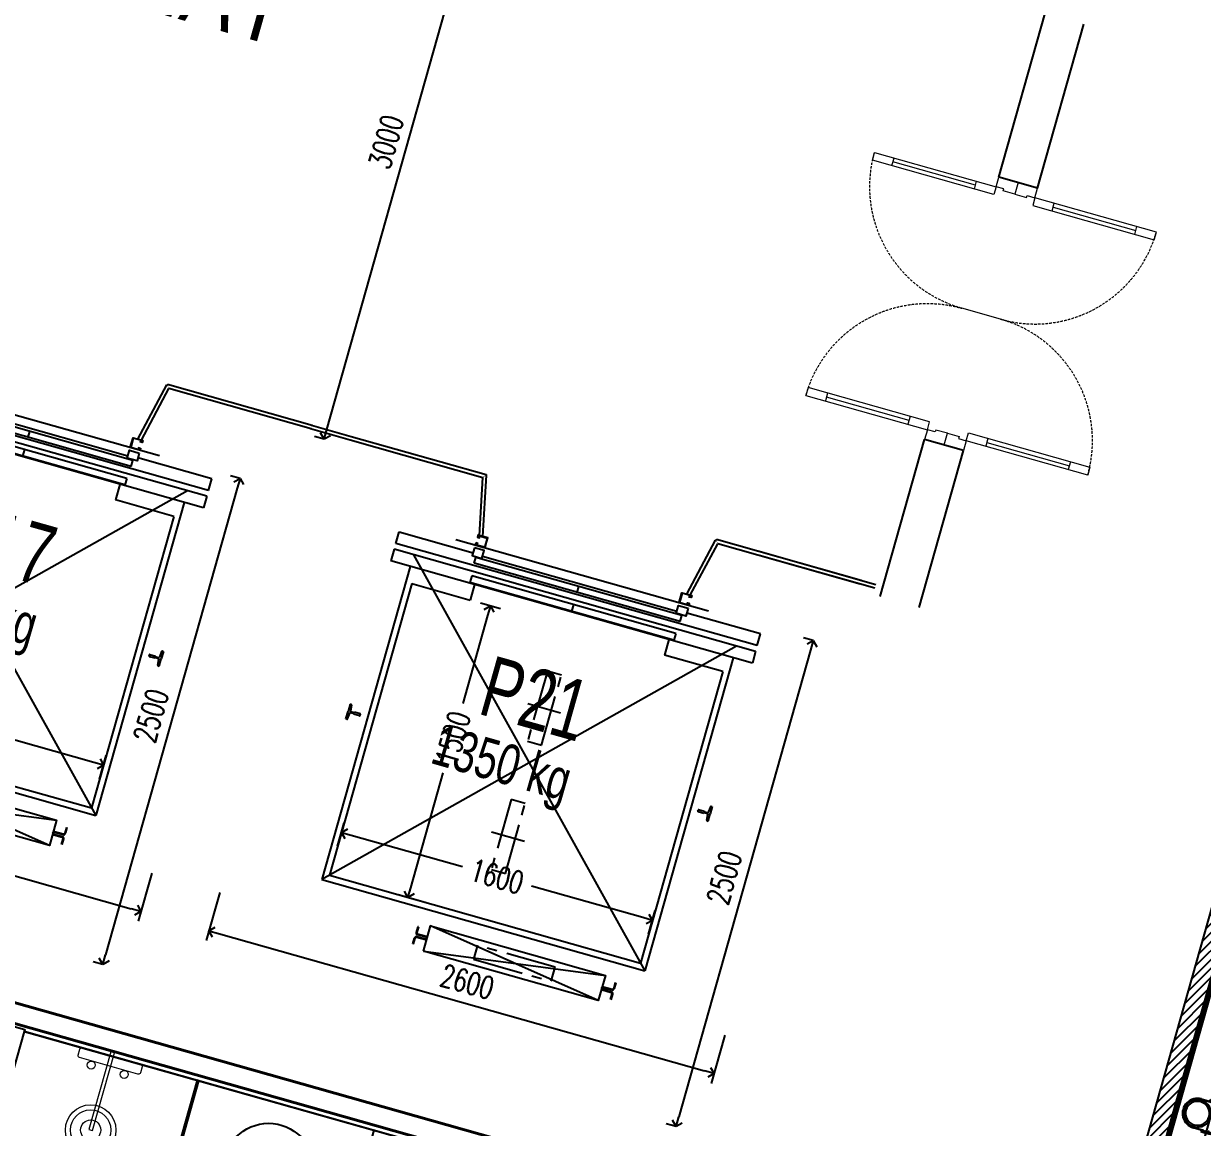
# Model space of a CAD drawing. Header units: millimetres. Extents: x -361675616 to 361246347, y -284141842 to 284396604.
# Drawn here: x -53049 to -47211, y 92814 to 98277 of the extents above; entities that cross this region are included whole.
import ezdxf
from ezdxf.enums import TextEntityAlignment as Align
from ezdxf.xclip import XClip

# ---------------------------------------------------------------- set-up
doc = ezdxf.new("R2010")
doc.units = ezdxf.units.MM
doc.header["$LTSCALE"] = 100
doc.header["$MEASUREMENT"] = 0
doc.header["$XCLIPFRAME"] = 0
for name, pattern in [('CENTERX2', [4, 2.5, -0.5, 0.5, -0.5]), ('HIDDEN', [0.375, 0.25, -0.125]), ('PHANTOMX2', [5, 2.5, -0.5, 0.5, -0.5, 0.5, -0.5]), ('Xref_NT1+NT2_MBDV Cot vach_220729$0$HIDDEN2', [0.1875, 0.125, -0.0625])]:
    doc.linetypes.add(name, pattern=pattern)
for name, color, linetype in [('1-CAPLANH', 4, 'Continuous'), ('1-Chu thich', 4, 'Continuous'), ('A-_FURN----_E-_N', 251, 'Continuous'), ('A-ANNO-ROOM', 50, 'Continuous'), ('dien tich thong thuy', 3, 'Continuous'), ('IDEA - dim', 251, 'Continuous'), ('KT-Net manh', 139, 'Continuous'), ('KT-Noi that', 32, 'Continuous'), ('NDT Cap nuoc', 4, 'Continuous'), ('Xref_NT1+NT2 Cot vach HIGH$0$KT-Text', 7, 'Continuous'), ('Xref_NT1+NT2_MBDV Cot vach_220729$0$KT-Net manh', 139, 'Continuous'), ('Xref_NT1+NT2_MBDV Cot vach_220729$0$KT-Text', 7, 'Continuous'), ('Xref_NT1+NT2_MBDV Cot vach_220729$0$KT-Tuong', 1, 'Continuous'), ('Xref_ST_MBDV Cot vach 30.7.2022$0$KT-Text', 7, 'Continuous')]:
    doc.layers.add(name, color=color, linetype=linetype)
for name, color, linetype, lineweight in [('A-NoiThat', 39, 'Continuous', 13), ('KT-Kich thuoc', 159, 'Continuous', 18), ('KT-Net cat', 1, 'Continuous', 40), ('Xref_NT1+NT2_MBDV Cot vach_220729$0$CUA', 37, 'Continuous', 13), ('Xref_NT1+NT2_MBDV Cot vach_220729$0$KT-Kich thuoc', 159, 'Continuous', 18)]:
    doc.layers.add(name, color=color, linetype=linetype, lineweight=lineweight)
doc.styles.add('220126_HDN_HBA typical plan$0$211210_HDN_HBA_TYPICAL PLAN CORE OPT 1$0$HBA-Text', font='GOTHIC.TTF')
doc.styles.add('DIM', font='vnsimli.shx', dxfattribs={"width": 0.7})
doc.styles.add('Xref_NT1+NT2 Cot vach HIGH$0$Arial', font='arial.ttf', dxfattribs={"width": 0.7})
doc.styles.add('Xref_NT1+NT2_MBDV Cot vach_220729$0$Arial', font='arial.ttf', dxfattribs={"width": 0.7})
doc.styles.add('Xref_NT1+NT2_MBDV Cot vach_220729$0$xref.N.Cot vach tang N2$0$DIM', font='vnsimli.shx', dxfattribs={"width": 0.7})
doc.dimstyles.new('CCU 1-100 A1', dxfattribs={"dimscale": 100, "dimtxt": 2.2, "dimasz": 1, "dimexe": 1, "dimexo": 0, "dimgap": 1, "dimtad": 1, "dimdec": 0, "dimdsep": 46, "dimtxsty": 'DIM', "dimblk1": 'ARCHTICK', "dimblk2": 'ARCHTICK', "dimsah": 1, "dimcen": 0, "dimdle": 1, "dimclrd": 256, "dimclre": 256, "dimclrt": 31, "dimadec": 0, "dimazin": 0, "dimtfac": 1, "dimtdec": 0, "dimtix": 1, "dimtmove": 2, "dimatfit": 3, "dimldrblk": 'ARCHTICK', "dimfxl": 8, "dimtolj": 1, "dimarcsym": 0})
doc.dimstyles.new('Xref_NT1+NT2_MBDV Cot vach_220729$0$xref.N.Cot vach tang N2$0$CCU 1-100 A1', dxfattribs={"dimscale": 100, "dimtxt": 2.2, "dimasz": 1, "dimexe": 1, "dimexo": 0, "dimgap": 1, "dimtad": 1, "dimdec": 0, "dimdsep": 46, "dimtxsty": 'Xref_NT1+NT2_MBDV Cot vach_220729$0$xref.N.Cot vach tang N2$0$DIM', "dimblk1": 'Xref_NT1+NT2_MBDV Cot vach_220729$0$xref.N.Cot vach tang N2$0$_ARCHTICK', "dimblk2": 'Xref_NT1+NT2_MBDV Cot vach_220729$0$xref.N.Cot vach tang N2$0$_ARCHTICK', "dimsah": 1, "dimcen": 0, "dimdle": 1, "dimclrd": 256, "dimclre": 256, "dimclrt": 31, "dimadec": 0, "dimazin": 0, "dimtfac": 1, "dimtdec": 0, "dimtix": 1, "dimtmove": 2, "dimatfit": 3, "dimldrblk": 'Xref_NT1+NT2_MBDV Cot vach_220729$0$xref.N.Cot vach tang N2$0$_ARCHTICK', "dimfxl": 8, "dimtolj": 1, "dimarcsym": 0})

# ---------------------------------------------------------------- blocks, each defined once
blk = doc.blocks.new('*U103')
for p, q in [((-1260, -100), (-1300, -100)), ((-1280, -100), (-1280, -525)), ((-90, -100), (-50, -100)), ((-70, -100), (-70, -525)), ((-1260, -525), (-1300, -525)), ((-90, -525), (-50, -525))]:
    blk.add_line(p, q)
for points in [[(-1350, 100), (-1290, 100), (-1290, 40), (-1300, 40), (-1300, 0), (-1350, 0)], [(0, 100), (-60, 100), (-60, 40), (-50, 40), (-50, 0), (0, 0)], [(-1300, 0), (-1260, 0), (-1260, -625), (-1300, -625)], [(-50, 0), (-90, 0), (-90, -625), (-50, -625)]]:
    blk.add_lwpolyline(points, close=True)
at = {"linetype": 'Xref_NT1+NT2_MBDV Cot vach_220729$0$HIDDEN2'}
for centre, start, end in [((-1300, 0), 270.00004, 0), ((-50, 0), 180, 269.99996)]:
    blk.add_arc(centre, 625, start, end, dxfattribs=at)
blk = doc.blocks.new('ong thoat xi')
at = {"layer": '1-Chu thich', "color": 40, "linetype": 'ByBlock'}
for p, q in [((-75.4, 61.7), (-75.4, 65.3)), ((-65.8, 66.9), (-73.8, 66.9)), ((-65.7, 60.2), (-73.8, 60.2)), ((-65.8, 67.4), (-65.8, 59.5)), ((-65.5, 68.7), (-61.8, 68.7)), ((-65.5, 66.1), (-61.9, 66.1)), ((-65.5, 60.8), (-61.9, 60.8)), ((-65.5, 58.2), (-61.8, 58.2)), ((-60.7, 70.1), (-61.5, 70.1)), ((-60.7, 70.1), (-61.5, 70.1)), ((-61.5, 70.1), (-61.5, 56.8)), ((-60.7, 56.8), (-61.5, 56.8)), ((-60.7, 70.1), (-60.7, 56.8)), ((-54.9, 70.1), (-54.1, 70.1)), ((-54.9, 70.1), (-54.9, 56.8)), ((-54.9, 70.1), (-54.1, 70.1)), ((-54.9, 56.8), (-54.1, 56.8)), ((-54.1, 70.1), (-54.1, 56.8)), ((-50.1, 68.7), (-53.8, 68.7)), ((-50.1, 58.2), (-53.8, 58.2)), ((-50.1, 66.1), (-53.7, 66.1)), ((-50.1, 60.8), (-53.7, 60.8)), ((-49.8, 67.4), (-49.8, 59.5)), ((-32.7, 66.9), (-49.8, 66.9)), ((-29.1, 60), (-49.8, 60)), ((1.7, 60), (-41.2, 60)), ((-41.2, 57.9), (-41.2, 60)), ((-41.2, 57.9), (-41.2, 60)), ((-41.2, 57.9), (-41.2, 60)), ((1.7, 57.9), (-41.2, 57.9)), ((-32.7, 60), (-32.7, 66.9)), ((-75.4, -61.9), (-75.4, -65.5)), ((-65.7, -60.4), (-73.8, -60.4)), ((-65.8, -67.1), (-73.8, -67.1)), ((-65.8, -67.6), (-65.8, -59.7)), ((-65.5, -58.4), (-61.8, -58.4)), ((-65.5, -61), (-61.9, -61)), ((-65.5, -66.3), (-61.9, -66.3)), ((-65.5, -68.9), (-61.8, -68.9)), ((-60.7, -57), (-61.5, -57)), ((-61.5, -70.3), (-61.5, -57)), ((-60.7, -70.3), (-61.5, -70.3)), ((-60.7, -70.3), (-61.5, -70.3)), ((-60.7, -70.3), (-60.7, -57)), ((-54.9, -70.3), (-54.9, -57)), ((-54.9, -57), (-54.1, -57)), ((-54.9, -70.3), (-54.1, -70.3)), ((-54.9, -70.3), (-54.1, -70.3)), ((-54.1, -70.3), (-54.1, -57)), ((-50.1, -58.4), (-53.8, -58.4)), ((-50.1, -68.9), (-53.8, -68.9)), ((-50.1, -61), (-53.7, -61)), ((-50.1, -66.3), (-53.7, -66.3)), ((-49.8, -67.6), (-49.8, -59.7)), ((-30.9, -60.2), (-49.8, -60.2)), ((-34.5, -67.1), (-49.8, -67.1)), ((1.7, -58.2), (-41.2, -58.2)), ((-41.2, -58.2), (-41.2, -60.2)), ((-41.2, -58.2), (-41.2, -60.2)), ((1.7, -60.2), (-41.2, -60.2)), ((-34.5, -60.2), (-34.5, -67.1))]:
    blk.add_line(p, q, dxfattribs=at)
for centre, major_axis, start_param, end_param in [((-73.8, 65.3), (1.13, 1.13), 0.811456, 2.360542), ((-73.8, 61.7), (1.1, 1.1), 2.356194, 3.926991), ((-63.4, 67.4), (1.7, -1.7), 3.370391, 4.48359), ((-55.8, 63.4), (7.09, -7.09), 3.657341, 4.196641), ((-63.4, 59.5), (1.7, -1.7), 3.370391, 4.48359), ((-63.9, 67.4), (1.7, -1.7), 0.228799, 1.341997), ((-63.9, 67.4), (1.7, -1.7), 0.228799, 1.341997), ((-71.5, 63.4), (7.09, -7.09), 0.515748, 1.055048), ((-71.5, 63.4), (7.09, -7.09), 0.515748, 1.055048), ((-63.9, 59.5), (1.7, -1.7), 0.228799, 1.341997), ((-63.9, 59.5), (1.7, -1.7), 0.228799, 1.341997), ((-51.7, 67.4), (1.7, 1.7), 1.799595, 2.912794), ((-51.7, 67.4), (1.7, -1.7), 3.370391, 4.48359), ((-44.1, 63.4), (7.09, 7.09), 2.086544, 2.625845), ((-44.1, 63.4), (7.09, 7.09), 2.086544, 2.625845), ((-51.7, 59.5), (1.7, 1.7), 1.799595, 2.912794), ((-51.7, 59.5), (1.7, 1.7), 1.799595, 2.912794), ((-52.2, 67.4), (1.7, -1.7), 0.228799, 1.341997), ((-59.8, 63.4), (7.09, 7.09), -1.055048, -0.515748), ((-52.2, 59.5), (1.7, 1.7), -1.341997, -0.228799), ((0, -0.1), (34.1, -34.1), 0.785398, 7.068583), ((0.3, -0.1), (42.5, -42.5), 5.497787, 8.63938), ((0.3, -0.1), (41, -41), 5.497787, 8.63938), ((-73.8, -61.9), (1.1, 1.1), 0.785398, 2.356194), ((-73.8, -65.5), (1.13, 1.13), 2.351847, 3.900932), ((-63.4, -59.7), (1.7, -1.7), 3.370391, 4.48359), ((-55.8, -63.6), (7.09, 7.09), 2.086544, 2.625845), ((-63.4, -67.6), (1.7, 1.7), 1.799595, 2.912794), ((-63.9, -59.7), (1.7, -1.7), 0.228799, 1.341997), ((-63.9, -59.7), (1.7, -1.7), 0.228799, 1.341997), ((-71.5, -63.6), (7.09, -7.09), 0.515748, 1.055048), ((-71.5, -63.6), (7.09, -7.09), 0.515748, 1.055048), ((-63.9, -67.6), (1.7, -1.7), 0.228799, 1.341997), ((-63.9, -67.6), (1.7, -1.7), 0.228799, 1.341997), ((-51.7, -59.7), (1.7, -1.7), 3.370391, 4.48359), ((-51.7, -59.7), (1.7, -1.7), 3.370391, 4.48359), ((-44.1, -63.6), (7.09, 7.09), 2.086544, 2.625845), ((-44.1, -63.6), (7.09, 7.09), 2.086544, 2.625845), ((-51.7, -67.6), (1.7, 1.7), 1.799595, 2.912794), ((-51.7, -67.6), (1.7, 1.7), 1.799595, 2.912794), ((-52.2, -59.7), (1.7, -1.7), 0.228799, 1.341997), ((-59.8, -63.6), (7.09, -7.09), 0.515748, 1.055048), ((-52.2, -67.6), (1.7, -1.7), 0.228799, 1.341997)]:
    blk.add_ellipse(centre, major_axis=major_axis, ratio=1, start_param=start_param, end_param=end_param, dxfattribs=at)
at = {"layer": '1-Chu thich', "color": 40, "lineweight": -3}
blk.add_ellipse((0, 0), major_axis=(38.9, -38.9), ratio=1, start_param=0.785398, end_param=7.068583, dxfattribs=at)
blk = doc.blocks.new('1800x450')
at = {"layer": '1-CAPLANH', "const_width": 30}
blk.add_lwpolyline([(0, -450), (1800, -450), (1800, 0), (0, 0)], close=True, dxfattribs=at)
at = {"layer": '1-CAPLANH'}
blk.add_lwpolyline([(0, -275), (1800, -275), (1800, -175), (0, -175)], close=True, dxfattribs=at)
at = {"layer": 'NDT Cap nuoc', "extrusion": (0.006363, -0.013098, -0.999894), "zscale": -1.231671554252201}
for p, xscale, yscale, rotation in [((-505.6, -107.2, 5.9), 1.231671554252203, 1.231671554252203, 90.26587940456272), ((-1300.2, -107.3, 11), 1.231671554252203, 1.231671554252203, 90.26587940456272), ((-194.7, -340.7, 6.7), 1.231671554252202, 1.231671554252202, 270.3472450279417), ((-767.3, -340.4, 8.9), 1.231671554252202, 1.231671554252202, 270.3472450279417), ((-989.2, -340.8, 11.7), 1.231671554252202, 1.231671554252202, 270.3472450279417), ((-1561.8, -340.5, 13.9), 1.231671554252202, 1.231671554252202, 270.3472450279417)]:
    blk.add_blockref('ong thoat xi', p, dxfattribs=dict(at, xscale=xscale, yscale=yscale, rotation=rotation))
blk = doc.blocks.new('27')
at = {"layer": 'A-_FURN----_E-_N'}
h = blk.add_hatch(dxfattribs=at)
h.set_pattern_fill('ANSI31', color=256, scale=250, angle=105.77878)
h.set_pattern_definition([(150.7787796, (3649379.436, -11035533.24), (-15.25571645, -27.27316659), [])])
h.paths.add_polyline_path([(8615, 0), (6800, 0), (6800, 100), (8615, 100)])
h.paths.add_polyline_path([(8615, 550), (6800, 550), (6800, 650), (8615, 650)])
blk.add_lwpolyline([(8615, 0), (6800, 0), (6800, 100), (8615, 100)], close=True, dxfattribs=at)
at = {"layer": '1-CAPLANH', "extrusion": (0, 0, -1), "zscale": -0.9999999999999998, "rotation": 179.9999999999999}
blk.add_blockref('1800x450', (-6800, 100), dxfattribs=at)
blk = doc.blocks.new('A$C2A980E36')
at = {"ltscale": 0.5}
blk.add_lwpolyline([(-10, 0), (10, 0), (10, 400), (-10, 400)], close=True, dxfattribs=at)
blk.add_lwpolyline([(160, 60), (160, 30, -0.414214), (150, 20), (-150, 20, -0.414214), (-160, 30), (-160, 60, -0.414214), (-150, 70), (150, 70, -0.414214)], format="xyb", close=True, dxfattribs=at)
for centre, radius in [((0, 400), 125), ((0, 400), 100), ((0, 400), 50), ((-85, 90), 20), ((85, 90), 20)]:
    blk.add_circle(centre, radius, dxfattribs=at)
blk = doc.blocks.new('31')
at = {"layer": 'IDEA - dim'}
for points in [[(1865, -1770), (1865, -2070), (1725, -2070), (1725, -195), (925, -195), (925, -995), (125, -995), (125, -3695), (1725, -3695), (1725, -2790), (1865, -2790), (1865, -3835), (1735, -3835), (1735, -3695), (1725, -3695)], [(625, -2486.4), (625, -2795), (125, -2795), (125, -1895), (625, -1895), (625, -2203.6)]]:
    blk.add_lwpolyline(points, dxfattribs=at)
blk.add_lwpolyline([(975, -2795), (125, -2795), (125, -2805), (975, -2805)], close=True, dxfattribs=at)
blk.add_circle((450, -2345), 225, dxfattribs=at)
at = {"layer": 'KT-Net cat'}
blk.add_line((0, -9600), (0, -870), dxfattribs=at)
blk.add_lwpolyline([(100, -870), (100, -9600)], dxfattribs=at)
at = {"layer": 'A-NoiThat', "rotation": 270}
blk.add_blockref('A$C2A980E36', (105, -3245), dxfattribs=at)
blk = doc.blocks.new('_Open90')
at = {"color": 0, "linetype": 'ByBlock', "lineweight": -2}
for p, q in [((0, 0), (-1, 0)), ((-0.5, 0.5), (0, 0)), ((0, 0), (-0.5, -0.5))]:
    blk.add_line(p, q, dxfattribs=at)
blk = doc.blocks.new('*D120')
at = {"layer": 'Defpoints', "color": 5, "transparency": 16777216}
for p, q in [((730, -880.3), (730, -741.6)), ((2230, -843.2), (2230, -741.7)), ((780, -791.6), (1371.8, -791.7)), ((2180, -791.7), (1728.4, -791.7))]:
    blk.add_line(p, q, dxfattribs=at)
at = {"layer": 'Defpoints', "color": 0, "transparency": 16777216}
for p in [(2230, -791.7), (2230, -843.2, 0), (730, -880.3, 0)]:
    blk.add_point(p, dxfattribs=at)
at = {"layer": 'Defpoints', "color": 5, "transparency": 16777216, "xscale": 50, "yscale": 50, "zscale": 50}
for p, rotation in [((730, -791.6), 179.9996488722478), ((2230, -791.7), 359.9996488722477)]:
    blk.add_blockref('_Open90', p, dxfattribs=dict(at, rotation=rotation))
at = {"layer": 'Defpoints', "color": 5, "transparency": 16777216, "insert": (1550.1, -791.7), "char_height": 110, "attachment_point": 5, "rotation": 359.99965, "style": 'DIM'}
blk.add_mtext('\\A1;1500', dxfattribs=at)
blk = doc.blocks.new('_ARCHTICK')
at = {"color": 0, "linetype": 'ByBlock', "const_width": 0.15}
blk.add_lwpolyline([(-0.5, -0.5), (0.5, 0.5)], dxfattribs=at)
blk = doc.blocks.new('*D121')
at = {"layer": 'Defpoints', "color": 5, "transparency": 16777216}
for p, q in [((879.1, -387.5), (1000.2, -387.5)), ((950.2, -437.5), (950.2, -1009.2)), ((950.2, -1937.5), (950.2, -1365.8)), ((879.1, -1987.5), (1000.2, -1987.5))]:
    blk.add_line(p, q, dxfattribs=at)
at = {"layer": 'Defpoints', "color": 0, "transparency": 16777216}
for p in [(879.1, -387.5, 0), (879.1, -1987.5, 0), (950.2, -1987.5)]:
    blk.add_point(p, dxfattribs=at)
at = {"layer": 'Defpoints', "color": 5, "transparency": 16777216, "xscale": 50, "yscale": 50, "zscale": 50}
for p, rotation in [((950.2, -387.5), 89.99964887558284), ((950.2, -1987.5), 269.9996488755828)]:
    blk.add_blockref('_Open90', p, dxfattribs=dict(at, rotation=rotation))
at = {"layer": 'Defpoints', "color": 5, "transparency": 16777216, "insert": (950.2, -1187.5), "char_height": 110, "attachment_point": 5, "rotation": 269.99965, "style": 'DIM'}
blk.add_mtext('\\A1;1600', dxfattribs=at)
blk = doc.blocks.new('Xref_NT1+NT2_MBDV Cot vach_220729$0$xref.N.Cot vach tang N2$0$_Open90')
at = {"color": 0, "linetype": 'ByBlock', "lineweight": -2}
for p, q in [((0, 0), (-1, 0)), ((-0.5, 0.5), (0, 0)), ((0, 0), (-0.5, -0.5))]:
    blk.add_line(p, q, dxfattribs=at)
blk = doc.blocks.new('*D147')
at = {"layer": 'Defpoints', "color": 5, "transparency": 16777216}
for p, q in [((-54675.9, 94711.2, 0), (-54743.3, 94472.9, 0)), ((-54681.6, 94507.4, 0), (-52516.4, 93895.6, 0)), ((-52414.5, 94072.2, 0), (-52481.8, 93833.8, 0))]:
    blk.add_line(p, q, dxfattribs=at)
at = {"layer": 'Defpoints', "color": 0, "transparency": 16777216}
for p in [(-54675.9, 94711.2), (-52414.5, 94072.2), (-52468.3, 93882, 0)]:
    blk.add_point(p, dxfattribs=at)
at = {"layer": 'Defpoints', "color": 5, "transparency": 16777216, "xscale": 50, "yscale": 50, "zscale": 50}
for p, rotation in [((-54729.7, 94521, 0), 164.2212196862862), ((-52468.3, 93882, 0), 344.2212196862862)]:
    blk.add_blockref('Xref_NT1+NT2_MBDV Cot vach_220729$0$xref.N.Cot vach tang N2$0$_Open90', p, dxfattribs=dict(at, rotation=rotation))
at = {"layer": 'Defpoints', "color": 5, "transparency": 16777216, "insert": (-53570.4, 94302.5, 0), "char_height": 110, "attachment_point": 5, "rotation": 344.22122, "style": 'Xref_NT1+NT2_MBDV Cot vach_220729$0$xref.N.Cot vach tang N2$0$DIM'}
blk.add_mtext('\\A1;2350', dxfattribs=at)
blk = doc.blocks.new('Xref_NT1+NT2_MBDV Cot vach_220729$0$xref.N.Cot vach tang N2$0$_ARCHTICK')
at = {"color": 0, "linetype": 'ByBlock', "const_width": 0.15}
blk.add_lwpolyline([(-0.5, -0.5), (0.5, 0.5)], dxfattribs=at)
blk = doc.blocks.new('*D148')
at = {"layer": 'Defpoints', "color": 5, "transparency": 16777216}
for p, q in [((-51976.9, 96026, 0), (-52025, 96039.6, 0)), ((-51990.5, 95977.9, 0), (-52643.1, 93668.3, 0)), ((-52656.7, 93620.2, 0), (-52704.8, 93633.8, 0))]:
    blk.add_line(p, q, dxfattribs=at)
at = {"layer": 'Defpoints', "color": 0, "transparency": 16777216}
for p in [(-51976.9, 96026, 0), (-52656.7, 93620.2, 0), (-52656.7, 93620.2, 0)]:
    blk.add_point(p, dxfattribs=at)
at = {"layer": 'Defpoints', "color": 5, "transparency": 16777216, "xscale": 50, "yscale": 50, "zscale": 50}
for p, rotation in [((-51976.9, 96026, 0), 74.22122095324121), ((-52656.7, 93620.2, 0), 254.2212209532412)]:
    blk.add_blockref('Xref_NT1+NT2_MBDV Cot vach_220729$0$xref.N.Cot vach tang N2$0$_Open90', p, dxfattribs=dict(at, rotation=rotation))
at = {"layer": 'Defpoints', "color": 5, "transparency": 16777216, "insert": (-52417.8, 94851.6, 0), "char_height": 110, "attachment_point": 5, "rotation": 74.22122, "style": 'Xref_NT1+NT2_MBDV Cot vach_220729$0$xref.N.Cot vach tang N2$0$DIM'}
blk.add_mtext('\\A1;2500', dxfattribs=at)
blk = doc.blocks.new('*D149')
at = {"layer": 'Defpoints', "color": 5, "transparency": 16777216}
for p, q in [((-52077.7, 93977, 0), (-52145, 93738.7, 0)), ((-52083.3, 93773.2, 0), (-49677.5, 93093.4, 0)), ((-49575.7, 93270, 0), (-49643, 93031.7, 0))]:
    blk.add_line(p, q, dxfattribs=at)
at = {"layer": 'Defpoints', "color": 0, "transparency": 16777216}
for p in [(-52077.7, 93977), (-49575.7, 93270, 0), (-49629.4, 93079.8, 0)]:
    blk.add_point(p, dxfattribs=at)
at = {"layer": 'Defpoints', "color": 5, "transparency": 16777216, "xscale": 50, "yscale": 50, "zscale": 50}
for p, rotation in [((-52131.4, 93786.8, 0), 164.2212196862862), ((-49629.4, 93079.8, 0), 344.2212196862862)]:
    blk.add_blockref('Xref_NT1+NT2_MBDV Cot vach_220729$0$xref.N.Cot vach tang N2$0$_Open90', p, dxfattribs=dict(at, rotation=rotation))
at = {"layer": 'Defpoints', "color": 5, "transparency": 16777216, "insert": (-50851.9, 93534.3, 0), "char_height": 110, "attachment_point": 5, "rotation": 344.22122, "style": 'Xref_NT1+NT2_MBDV Cot vach_220729$0$xref.N.Cot vach tang N2$0$DIM'}
blk.add_mtext('\\A1;2600', dxfattribs=at)
blk = doc.blocks.new('*D150')
at = {"layer": 'Defpoints', "color": 5, "transparency": 16777216}
for p, q in [((-49138, 95223.8), (-49186.1, 95237.4)), ((-49151.6, 95175.7), (-49804.2, 92866.1)), ((-49817.8, 92818), (-49866, 92831.6))]:
    blk.add_line(p, q, dxfattribs=at)
at = {"layer": 'Defpoints', "color": 0, "transparency": 16777216}
for p in [(-49138, 95223.8), (-49817.8, 92818), (-49817.8, 92818)]:
    blk.add_point(p, dxfattribs=at)
at = {"layer": 'Defpoints', "color": 5, "transparency": 16777216, "xscale": 50, "yscale": 50, "zscale": 50}
for p, rotation in [((-49138, 95223.8), 74.22122095324065), ((-49817.8, 92818), 254.2212209532406)]:
    blk.add_blockref('Xref_NT1+NT2_MBDV Cot vach_220729$0$xref.N.Cot vach tang N2$0$_Open90', p, dxfattribs=dict(at, rotation=rotation))
at = {"layer": 'Defpoints', "color": 5, "transparency": 16777216, "insert": (-49579, 94049.5), "char_height": 110, "attachment_point": 5, "rotation": 74.22122, "style": 'Xref_NT1+NT2_MBDV Cot vach_220729$0$xref.N.Cot vach tang N2$0$DIM'}
blk.add_mtext('\\A1;2500', dxfattribs=at)
blk = doc.blocks.new('*D175')
at = {"layer": 'Defpoints', "color": 5, "transparency": 16777216}
for p, q in [((-50745, 99107.1), (-50793.1, 99120.7)), ((-51547.1, 96268.3), (-50758.6, 99059)), ((-51560.7, 96220.1), (-51608.9, 96233.7))]:
    blk.add_line(p, q, dxfattribs=at)
at = {"layer": 'Defpoints', "color": 0, "transparency": 16777216}
for p in [(-50745, 99107.1, 0), (-50745, 99107.1), (-51560.7, 96220.1)]:
    blk.add_point(p, dxfattribs=at)
at = {"layer": 'Defpoints', "color": 5, "transparency": 16777216, "xscale": 50, "yscale": 50, "zscale": 50}
for p, rotation in [((-50745, 99107.1), 74.22122040948221), ((-51560.7, 96220.1), 254.2212204094822)]:
    blk.add_blockref('Xref_NT1+NT2_MBDV Cot vach_220729$0$xref.N.Cot vach tang N2$0$_Open90', p, dxfattribs=dict(at, rotation=rotation))
at = {"layer": 'Defpoints', "color": 5, "transparency": 16777216, "insert": (-51253.9, 97692.2), "char_height": 110, "attachment_point": 5, "rotation": 74.22122, "style": 'Xref_NT1+NT2_MBDV Cot vach_220729$0$xref.N.Cot vach tang N2$0$DIM'}
blk.add_mtext('\\A1;3000', dxfattribs=at)
blk = doc.blocks.new('STTT2')
at = {"layer": 'Xref_NT1+NT2_MBDV Cot vach_220729$0$KT-Text', "extrusion": (-7.84266e-08, 2.27976e-08, 1), "style": 'Xref_NT1+NT2_MBDV Cot vach_220729$0$Arial', "oblique": 360, "width": 0.7}
for s, p in [('P17', (-53068.3, 95351.8, 0)), ('P21', (-50425.2, 94584.7, 0))]:
    blk.add_text(s, height=300, rotation=344.22122, dxfattribs=at).set_placement(p, align=Align.CENTER)
at = {"layer": 'Xref_NT1+NT2_MBDV Cot vach_220729$0$KT-Text', "style": 'Xref_NT1+NT2_MBDV Cot vach_220729$0$Arial', "width": 0.7}
for s, p in [('1000 kg', (-53220, 95083, 0)), ('1350 kg', (-50576.9, 94315.8, 0))]:
    blk.add_text(s, height=200, rotation=344, dxfattribs=at).set_placement(p, align=Align.CENTER)
blk = doc.blocks.new('ĂERWER')
at = {"layer": 'Xref_ST_MBDV Cot vach 30.7.2022$0$KT-Text'}
blk.add_blockref('STTT2', (0, 0), dxfattribs=at)
blk = doc.blocks.new('A$C418F5BC8')
at = {"layer": 'A-ANNO-ROOM', "insert": (648.1, 1090.8), "char_height": 600, "attachment_point": 2, "rotation": 50.44883, "style": '220126_HDN_HBA typical plan$0$211210_HDN_HBA_TYPICAL PLAN CORE OPT 1$0$HBA-Text'}
blk.add_mtext_dynamic_manual_height_columns('SL-S', width=722857412.874, gutter_width=9765.6, heights=[0], dxfattribs=at)
blk = doc.blocks.new('A$C2A6C5140')
at = {"layer": 'A-ANNO-ROOM', "insert": (731.4, 1190, 0), "char_height": 600, "attachment_point": 2, "rotation": 50.44883, "style": '220126_HDN_HBA typical plan$0$211210_HDN_HBA_TYPICAL PLAN CORE OPT 1$0$HBA-Text'}
blk.add_mtext_dynamic_manual_height_columns('2-BR', width=722857412.874, gutter_width=9765.6, heights=[0], dxfattribs=at)
blk = doc.blocks.new('A$C5388591E')
at = {"layer": 'A-ANNO-ROOM', "insert": (894.3, 842.2, 0), "char_height": 600, "attachment_point": 2, "rotation": 1.40647, "style": '220126_HDN_HBA typical plan$0$211210_HDN_HBA_TYPICAL PLAN CORE OPT 1$0$HBA-Text'}
blk.add_mtext_dynamic_manual_height_columns('3-BR', width=722857412.874, gutter_width=9765.6, heights=[0], dxfattribs=at)
blk = doc.blocks.new('A$C21AF0CCA')
at = {"layer": 'A-ANNO-ROOM', "insert": (1197.6, 814.7), "char_height": 600, "attachment_point": 2, "rotation": 0.10543, "style": '220126_HDN_HBA typical plan$0$211210_HDN_HBA_TYPICAL PLAN CORE OPT 1$0$HBA-Text'}
blk.add_mtext_dynamic_manual_height_columns('1-BR+', width=722857412.874, gutter_width=9765.6, heights=[0], dxfattribs=at)
blk = doc.blocks.new('TM KHACH CH (NT2)')
at = {"layer": 'KT-Net manh'}
for p, q in [((2832, 100), (2832, -583.1)), ((2850, 100), (2850, -595.3)), ((2500, -537.5), (2500, -1837.5)), ((2550, -644.8), (2832, -583.1)), ((2550, -663.3), (2847, -598.3)), ((2847, -595.3), (2847, -598.3)), ((2850, -595.3), (2847, -595.3)), ((2550, -1711.7), (2847, -1776.7)), ((2550, -1730.2), (2832, -1791.9)), ((2832, -2525), (2832, -1791.9)), ((2847, -1779.7), (2847, -1776.7)), ((2850, -1779.7), (2847, -1779.7)), ((2850, -2525), (2850, -1779.7))]:
    blk.add_line(p, q, dxfattribs=at)
at = {"layer": 'KT-Net manh', "const_width": 2}
for points in [[(2847, -595.3), (2832, -583.1)], [(2847, -1779.7), (2832, -1791.9)]]:
    blk.add_lwpolyline(points, dxfattribs=at)
at = {"layer": 'KT-Net manh', "ltscale": 2}
for points in [[(2510, -637.5), (2500, -637.5), (2500, -687.5), (2550, -687.5), (2550, -637.5), (2540, -637.5), (2540, -647.5), (2541.6, -647.5), (2541.6, -639.1), (2548.4, -639.1), (2548.4, -685.9), (2501.6, -685.9), (2501.6, -639.1), (2508.4, -639.1), (2508.4, -647.5), (2510, -647.5)], [(2510, -1737.5), (2500, -1737.5), (2500, -1687.5), (2550, -1687.5), (2550, -1737.5), (2540, -1737.5), (2540, -1727.5), (2541.6, -1727.5), (2541.6, -1735.9), (2548.4, -1735.9), (2548.4, -1689.1), (2501.6, -1689.1), (2501.6, -1735.9), (2508.4, -1735.9), (2508.4, -1727.5), (2510, -1727.5)]]:
    blk.add_lwpolyline(points, close=True, dxfattribs=at)
at = {"layer": 'KT-Noi that', "linetype": 'Continuous'}
for p, q in [((1497.5, -260.5, 0), (1497.5, -255.5, 0)), ((1497.5, -255.5, 0), (1535, -255.5, 0)), ((1500.5, -263.5, 0), (1530, -266.6, 0)), ((1530, -316.5, 0), (1530, -287.5, 0)), ((1533, -283.4, 0), (1533, -269.6, 0)), ((1572.5, -255.5, 0), (1535, -255.5, 0)), ((1537.1, -283.4, 0), (1537.1, -269.6, 0)), ((1540, -316.5, 0), (1540, -287.5, 0)), ((1569.5, -263.5, 0), (1540.1, -266.6, 0)), ((1572.5, -260.5, 0), (1572.5, -255.5, 0)), ((1531, -317.5, 0), (1535, -317.5, 0)), ((1539, -317.5, 0), (1535, -317.5, 0)), ((516.5, -877.5, 0), (545.6, -877.5, 0)), ((516.5, -880.7, 0), (516.5, -877.5, 0)), ((516.5, -880.7, 0), (545.6, -880.7, 0)), ((551.8, -931.3, 0), (551.8, -886.9, 0)), ((555, -931.3, 0), (555, -886.9, 0)), ((565, -931.3, 0), (565, -886.9, 0)), ((568.2, -931.3, 0), (568.2, -886.9, 0)), ((603.5, -877.5, 0), (574.4, -877.5, 0)), ((603.5, -880.7, 0), (574.4, -880.7, 0)), ((603.5, -880.7, 0), (603.5, -877.5, 0)), ((558, -934.3, 0), (562, -934.3, 0)), ((558, -937.5, 0), (562, -937.5, 0)), ((551.8, -1843.7, 0), (551.8, -1888.1, 0)), ((555, -1843.7, 0), (555, -1888.1, 0)), ((558, -1837.5, 0), (562, -1837.5, 0)), ((558, -1840.7, 0), (562, -1840.7, 0)), ((565, -1843.7, 0), (565, -1888.1, 0)), ((568.2, -1843.7, 0), (568.2, -1888.1, 0)), ((516.5, -1894.3, 0), (545.6, -1894.3, 0)), ((516.5, -1897.5, 0), (545.6, -1897.5, 0)), ((603.5, -1894.3, 0), (574.4, -1894.3, 0)), ((603.5, -1897.5, 0), (574.4, -1897.5, 0)), ((1530, -2058.5, 0), (1530, -2087.5, 0)), ((1531, -2057.5, 0), (1535, -2057.5, 0)), ((1532.9, -2091.6, 0), (1532.9, -2105.4, 0)), ((1539, -2057.5, 0), (1535, -2057.5, 0)), ((1537.1, -2091.6, 0), (1537.1, -2105.4, 0)), ((1540, -2058.5, 0), (1540, -2087.5, 0)), ((1497.5, -2114.5, 0), (1497.5, -2119.5, 0)), ((1497.5, -2119.5, 0), (1535, -2119.5, 0)), ((1500.5, -2111.5, 0), (1529.9, -2108.4, 0)), ((1572.5, -2119.5, 0), (1535, -2119.5, 0)), ((1569.5, -2111.5, 0), (1540.1, -2108.4, 0)), ((1572.5, -2114.5, 0), (1572.5, -2119.5, 0))]:
    blk.add_line(p, q, dxfattribs=at)
at = {"layer": 'KT-Noi that', "linetype": 'Continuous', "ltscale": 2}
for p, q in [((2310, -2117.5, 0), (2310, -257.5, 0)), ((2370, -257.5, 0), (2310, -257.5, 0)), ((2370, -2117.5, 0), (2370, -257.5, 0)), ((2400, -2117.5, 0), (2400, -257.5, 0)), ((2400, -257.5, 0), (2460, -257.5, 0)), ((2460, -257.5, 0), (2460, -637.5, 0)), ((700, -356.5, 0), (700, -2018.5, 0)), ((2310, -356.5, 0), (700, -356.5, 0)), ((730, -387.5, 0), (730, -1987.5, 0)), ((2230, -387.5, 0), (730, -387.5, 0)), ((2230, -387.5, 0), (2230, -687.5, 0)), ((2310, -687.5, 0), (2230, -687.5, 0)), ((2314, -1712.5, 0), (2314, -662.5, 0)), ((2348, -662.5, 0), (2314, -662.5, 0)), ((2348, -1712.5, 0), (2348, -662.5, 0)), ((2411, -1717.5, 0), (2411, -657.5, 0)), ((2411, -657.5, 0), (2441.3, -657.5, 0)), ((2441.3, -1717.5, 0), (2441.3, -657.5, 0)), ((2455, -1687.5, 0), (2455, -687.5, 0)), ((2314, -1187.5, 0), (2348, -1187.5, 0)), ((2411, -1187.5, 0), (2441.3, -1187.5, 0)), ((2230, -1987.5, 0), (2230, -1687.5, 0)), ((2310, -1687.5, 0), (2230, -1687.5, 0)), ((2348, -1712.5, 0), (2314, -1712.5, 0)), ((2411, -1717.5, 0), (2441.3, -1717.5, 0)), ((2460, -2117.5, 0), (2460, -1737.5, 0)), ((2310, -2018.5, 0), (700, -2018.5, 0)), ((2230, -1987.5, 0), (730, -1987.5, 0)), ((2370, -2117.5, 0), (2310, -2117.5, 0)), ((2400, -2117.5, 0), (2460, -2117.5, 0))]:
    blk.add_line(p, q, dxfattribs=at)
at = {"layer": 'KT-Noi that', "linetype": 'HIDDEN', "ltscale": 500}
for p, q in [((2370, -356.5, 0), (700, -2018.5, 0)), ((2370, -2018.5, 0), (700, -356.5, 0)), ((495, -937.5, 0), (625, -1837.5, 0)), ((495, -1837.5, 0), (625, -937.5, 0))]:
    blk.add_line(p, q, dxfattribs=at)
at = {"layer": 'KT-Noi that', "linetype": 'CENTERX2'}
for p, q in [((1155, -1101.5, 0), (1155, -1270.8, 0)), ((1815, -1101.5, 0), (1815, -1270.8, 0))]:
    blk.add_line(p, q, dxfattribs=at)
at = {"layer": 'KT-Noi that', "linetype": 'Continuous', "ltscale": 2, "elevation": 0}
for points in [[(2485, -637.5), (2445, -637.5), (2445, -687.5), (2485, -687.5)], [(495, -937.5), (625, -937.5), (625, -1837.5), (495, -1837.5)], [(2485, -1737.5), (2445, -1737.5), (2445, -1687.5), (2485, -1687.5)]]:
    blk.add_lwpolyline(points, close=True, dxfattribs=at)
at = {"layer": 'KT-Noi that', "linetype": 'PHANTOMX2', "elevation": 0}
for points in [[(975, -1151.5), (975, -1223.5), (1335, -1223.5), (1335, -1151.5)], [(1635, -1151.5), (1635, -1223.5), (1995, -1223.5), (1995, -1151.5)], [(524, -1187.5), (524, -1587.5), (596, -1587.5), (596, -1187.5)]]:
    blk.add_lwpolyline(points, close=True, dxfattribs=at)
at = {"layer": 'KT-Noi that', "linetype": 'Continuous'}
for centre, radius, start, end in [((1500.5, -260.5, 0), 3, 179.99965, 269.99965), ((1530, -269.6, 0), 3, 359.99965, 89.99965), ((1527.7, -282.8, 0), 5.25, 295.66937, 353.31693), ((1540.1, -269.6, 0), 3, 89.99965, 179.99965), ((1542.3, -282.8, 0), 5.25, 186.68237, 244.32993), ((1569.5, -260.5, 0), 3, 269.99965, 359.99965), ((1531, -316.5, 0), 1, 179.99965, 269.99965), ((1539, -316.5, 0), 1, 269.99965, 359.99965), ((545.6, -886.9, 0), 9.4, 359.99965, 89.99965), ((545.6, -886.9, 0), 6.2, 359.99965, 89.99965), ((558, -931.3, 0), 6.2, 179.99965, 269.99965), ((558, -931.3, 0), 3, 179.99965, 269.99965), ((562, -931.3, 0), 6.2, 269.99965, 359.99965), ((562, -931.3, 0), 3, 269.99965, 359.99965), ((574.4, -886.9, 0), 9.4, 89.99965, 179.99965), ((574.4, -886.9, 0), 6.2, 89.99965, 179.99965), ((558, -1843.7, 0), 6.2, 89.99965, 179.99965), ((558, -1843.7, 0), 3, 89.99965, 179.99965), ((562, -1843.7, 0), 6.2, 359.99965, 89.99965), ((562, -1843.7, 0), 3, 359.99965, 89.99965), ((545.6, -1888.1, 0), 6.2, 269.99965, 359.99965), ((545.6, -1888.1, 0), 9.4, 269.99965, 359.99965), ((574.4, -1888.1, 0), 9.4, 179.99965, 269.99965), ((574.4, -1888.1, 0), 6.2, 179.99965, 269.99965), ((1531, -2058.5, 0), 1, 89.99965, 179.99965), ((1527.7, -2092.2, 0), 5.25, 6.68237, 64.32993), ((1542.3, -2092.2, 0), 5.25, 115.66937, 173.31693), ((1539, -2058.5, 0), 1, 359.99965, 89.99965), ((1500.5, -2114.5, 0), 3, 89.99965, 179.99965), ((1529.9, -2105.4, 0), 3, 269.99965, 359.99965), ((1540.1, -2105.4, 0), 3, 179.99965, 269.99965), ((1569.5, -2114.5, 0), 3, 359.99965, 89.99965)]:
    blk.add_arc(centre, radius, start, end, dxfattribs=at)
at = {"layer": 'Defpoints', "color": 5}
for base, p1, p2, angle, picture, middle in [((950.2, -1987.5), (879.1, -387.5, 0), (879.1, -1987.5, 0), 89.99965, '*D121', (950.2, -1187.5)), ((2230, -791.7), (730, -880.3, 0), (2230, -843.2, 0), 359.99965, '*D120', (1550.1, -791.7))]:
    dim = blk.add_linear_dim(base=base, p1=p1, p2=p2, angle=angle, dimstyle='CCU 1-100 A1', override={"dimscale": 50, "dimblk1": 'Open90', "dimblk2": 'Open90', "dimclrd": 5, "dimclre": 5, "dimclrt": 5, "dimlwd": 65535, "dimlwe": 65535}, dxfattribs=at)
    dim.commit()
    dim.dimension.update_dxf_attribs({"geometry": picture, "text_midpoint": middle, "dimtype": 128})

msp = doc.modelspace()

# ---------------------------------------------------------------- linework, layer by layer
at = {"layer": 'KT-Net manh'}
for p, q in [((-51627.9, 96272.4), (-51431.8, 96216.9)), ((-51623, 96289.7), (-51426.9, 96234.3))]:
    msp.add_line(p, q, dxfattribs=at)
at = {"layer": 'Xref_NT1+NT2_MBDV Cot vach_220729$0$KT-Kich thuoc', "ltscale": 0.5}
msp.add_line((-48210.5, 96814), (-48403, 96868.4), dxfattribs=at)
at = {"layer": 'Xref_NT1+NT2_MBDV Cot vach_220729$0$KT-Net manh'}
for p, q in [((-48828.6, 95500.1), (-49413.5, 95665.3)), ((-48833.5, 95482.7), (-49406.7, 95644.7))]:
    msp.add_line(p, q, dxfattribs=at)
at = {"layer": 'Xref_NT1+NT2_MBDV Cot vach_220729$0$KT-Tuong', "ltscale": 0.5}
for p, q in [((-48219.4, 97518), (-47990.3, 98328.7)), ((-48027, 97463.6), (-47797.9, 98274.3)), ((-48027, 97463.6), (-48219.4, 97518)), ((-48806.1, 95441.8), (-48586.5, 96218.8)), ((-48394.1, 96164.4), (-48586.5, 96218.8)), ((-48613.6, 95387.4), (-48394.1, 96164.4))]:
    msp.add_line(p, q, dxfattribs=at)

# ---------------------------------------------------------------- block references
at = {"layer": 'IDEA - dim', "rotation": 254.2212141373278}
for name, p in [('27', (-45232.3, 100734.4)), ('31', (-49456.6, 92404.2))]:
    msp.add_blockref(name, p, dxfattribs=at)
at = {"layer": 'Xref_NT1+NT2_MBDV Cot vach_220729$0$CUA', "xscale": -1, "rotation": 254.2212083034433}
msp.add_blockref('*U103', (-48219.4, 97518), dxfattribs=at)
at = {"layer": 'Xref_NT1+NT2_MBDV Cot vach_220729$0$CUA', "rotation": 74.22120830339313}
msp.add_blockref('*U103', (-48027, 97463.6), dxfattribs=at)

# ---------------------------------------------------------------- texts
at = {"layer": 'Xref_NT1+NT2 Cot vach HIGH$0$KT-Text', "insert": (-53369.8, 99023, 0), "char_height": 400, "width": 4371.406, "attachment_point": 2, "rotation": 344.22122, "style": 'Xref_NT1+NT2 Cot vach HIGH$0$Arial'}
msp.add_mtext('SẢNH THANG MÁY', dxfattribs=at)

# ---------------------------------------------------------------- dimensions: what is measured, and where the dimension line sits
at = {"layer": 'Defpoints', "color": 5}
dim = msp.add_aligned_dim(p1=(-51560.7, 96220.1), p2=(-50745, 99107.1, 0), distance=0, dimstyle='Xref_NT1+NT2_MBDV Cot vach_220729$0$xref.N.Cot vach tang N2$0$CCU 1-100 A1', override={"dimscale": 50, "dimblk1": 'Xref_NT1+NT2_MBDV Cot vach_220729$0$xref.N.Cot vach tang N2$0$_Open90', "dimblk2": 'Xref_NT1+NT2_MBDV Cot vach_220729$0$xref.N.Cot vach tang N2$0$_Open90', "dimclrd": 5, "dimclre": 5, "dimclrt": 5, "dimlwd": 65535, "dimlwe": 65535}, dxfattribs=at)
dim.commit()
dim.dimension.update_dxf_attribs({"geometry": '*D175', "text_midpoint": (-51253.9, 97692.2)})

# ---------------------------------------------------------------- next in the draw order: linework, layer by layer
at = {"layer": 'dien tich thong thuy', "elevation": 0}
msp.add_lwpolyline([(-60364.2, 88316.2), (-58519.2, 94845.5), (-53043.6, 93298.3), (-53046.4, 93288.6), (-50327.8, 92520.5), (-50511.4, 91870.9), (-49861.8, 91687.3), (-50120.1, 90773.1), (-50110.5, 90770.4), (-50264.1, 90226.7), (-50568.7, 89148.9)], dxfattribs=at)

# ---------------------------------------------------------------- next in the draw order: block references
at = {"layer": 'A-ANNO-ROOM'}
for p in [(-189530.7, 172460.4, 0), (-190889.2, 167537.1, 0), (-200792.6, 136225.8, 0)]:
    msp.add_blockref('A$C21AF0CCA', p, dxfattribs=at)
at = {"layer": 'dien tich thong thuy'}
for name, p in [('A$C418F5BC8', (-193627.8, 162535.8, 0)), ('A$C418F5BC8', (-196423.1, 158761.1, 0)), ('A$C2A6C5140', (-184324.1, 156728, 0)), ('A$C418F5BC8', (-197159, 154394.3, 0)), ('A$C418F5BC8', (-196884, 150046.2, 0)), ('A$C2A6C5140', (-186961.9, 149139.9, 0)), ('A$C418F5BC8', (-198454.1, 145456, 0)), ('A$C418F5BC8', (-199748, 141469.3, 0)), ('A$C2A6C5140', (-189508.6, 140127.3, 0)), ('A$C2A6C5140', (-191916.6, 131438.4, 0)), ('A$C2A6C5140', (-194202.5, 124603.3, 0)), ('A$C2A6C5140', (-196141.2, 116842.5, 0)), ('A$C5388591E', (-189972.9, 179563.6, 0)), ('A$C5388591E', (-206737.7, 115340.5, 0))]:
    msp.add_blockref(name, p, dxfattribs=at)
at = {"layer": 'KT-Kich thuoc', "rotation": 74.22122041141273}
for p in [(-54824.1, 94232.6), (-52105.6, 93464.5)]:
    msp.add_blockref('TM KHACH CH (NT2)', p, dxfattribs=at)
at = {"layer": 'Xref_ST_MBDV Cot vach 30.7.2022$0$KT-Text'}
ref = msp.add_blockref('ĂERWER', (-130.2, 207.8, 0), dxfattribs=at)
XClip(ref).set_block_clipping_path([(-145481.4968165714, 62681.6150321455), (6518.5031834296, 171203.0065159942)])

# ---------------------------------------------------------------- next in the draw order: dimensions: what is measured, and where the dimension line sits
at = {"layer": 'Defpoints', "color": 5}
for p1, p2, distance, picture, middle in [((-51976.9, 96026, 0), (-52656.7, 93620.2, 0), 0, '*D148', (-52417.8, 94851.6, 0)), ((-49138, 95223.8), (-49817.8, 92818), 0, '*D150', (-49579, 94049.5)), ((-54675.9, 94711.2), (-52414.5, 94072.2), -197.7, '*D147', (-53570.4, 94302.5, 0)), ((-52077.7, 93977), (-49575.7, 93270, 0), -197.7, '*D149', (-50851.9, 93534.3, 0))]:
    dim = msp.add_aligned_dim(p1=p1, p2=p2, distance=distance, dimstyle='Xref_NT1+NT2_MBDV Cot vach_220729$0$xref.N.Cot vach tang N2$0$CCU 1-100 A1', override={"dimscale": 50, "dimblk1": 'Xref_NT1+NT2_MBDV Cot vach_220729$0$xref.N.Cot vach tang N2$0$_Open90', "dimblk2": 'Xref_NT1+NT2_MBDV Cot vach_220729$0$xref.N.Cot vach tang N2$0$_Open90', "dimclrd": 5, "dimclre": 5, "dimclrt": 5, "dimlwd": 65535, "dimlwe": 65535}, dxfattribs=at)
    dim.commit()
    dim.dimension.update_dxf_attribs({"geometry": picture, "text_midpoint": middle})

doc.saveas('drawing.dxf')
